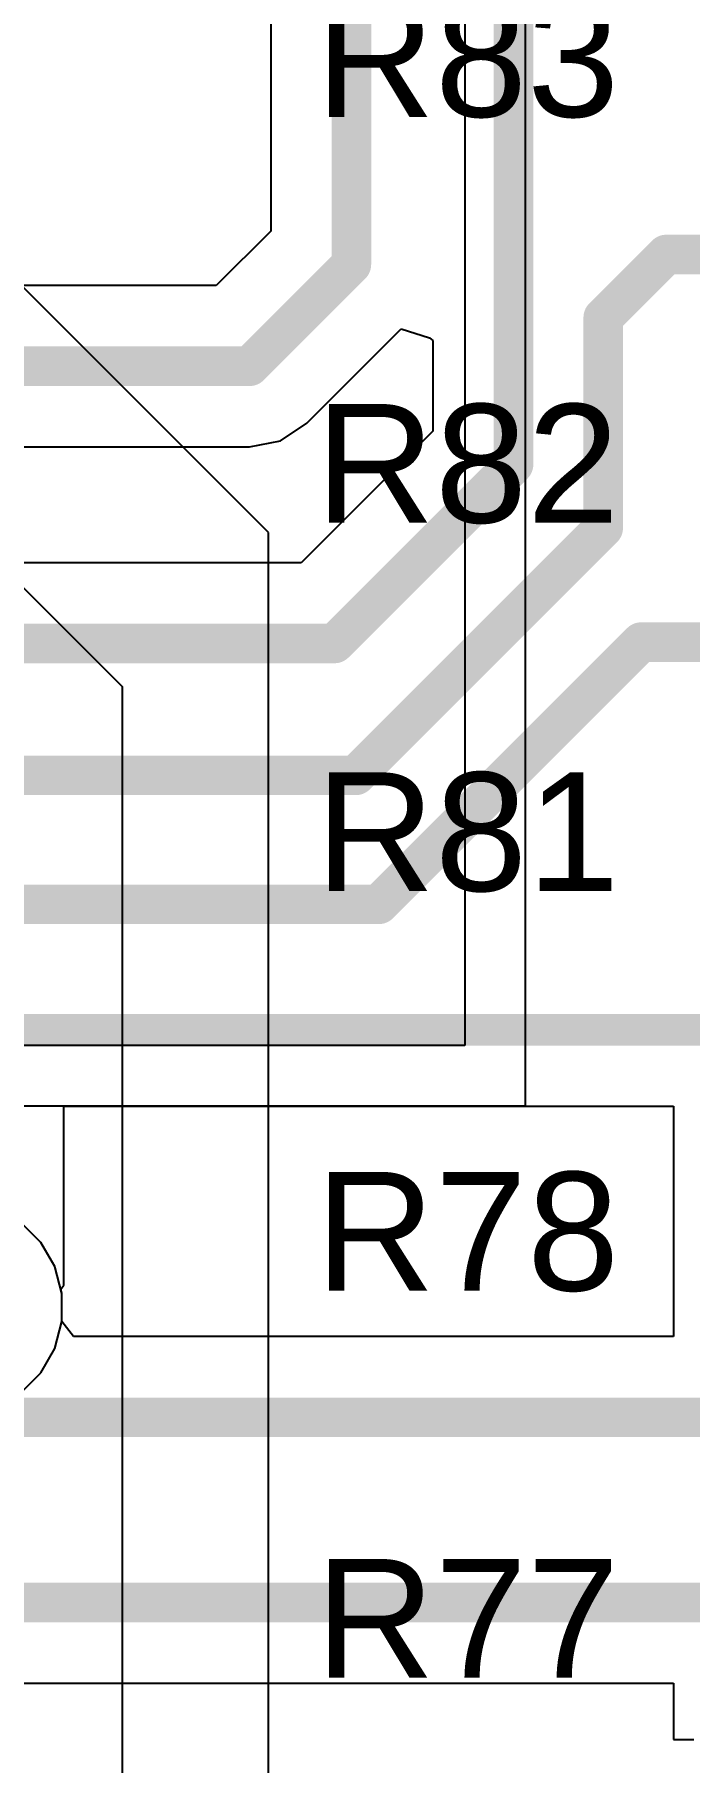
# Model space of a CAD drawing. Header units: inches. Extents: x -36 to 349, y -11 to 240.
# Drawn here: x 161.35 to 165.55, y 53.14 to 64.23 of the extents above; entities that cross this region are included whole.
import ezdxf

# ---------------------------------------------------------------- set-up
doc = ezdxf.new("R2010")
doc.units = ezdxf.units.IN
for name, color, linetype in [('Bottom Layer', 5, 'Continuous'), ('Layer 1', 16, 'Continuous'), ('Layer 2', 76, 'Continuous'), ('Top Layer', 1, 'Continuous'), ('Top Overlay', 2, 'Continuous')]:
    doc.layers.add(name, color=color, linetype=linetype)
doc.styles.add('Arial', font='', dxfattribs={"height": 0.2})
doc.styles.get('Arial').set_extended_font_data('Arial')

msp = doc.modelspace()

# ---------------------------------------------------------------- linework, layer by layer
at = {"layer": 'Bottom Layer'}
for p, q in [((164.49939922, 57.35319999999999), (164.49939922, 119.2022)), ((164.11093416, 75.84349576), (164.11093416, 57.74166506)), ((164.11093416, 57.74166506), (158.22559922, 57.74166506)), ((158.22559922, 57.35319999999999), (164.49939922, 57.35319999999999))]:
    msp.add_line(p, q, dxfattribs=at)
at = {"layer": 'Layer 1'}
for p, q in [((161.3867359, 56.47594495999999), (161.25994418, 56.60273667999999)), ((161.47639028, 56.32065698), (161.3867359, 56.47594495999999)), ((161.52279862, 56.14745437999999), (161.47639028, 56.32065698)), ((161.52279862, 55.96814562), (161.52279862, 56.14745437999999)), ((161.47639028, 55.79494302), (161.52279862, 55.96814562)), ((161.3867359, 55.63965503999999), (161.47639028, 55.79494302)), ((161.25994418, 55.51286331999999), (161.3867359, 55.63965503999999))]:
    msp.add_line(p, q, dxfattribs=at)
at = {"layer": 'Layer 2'}
for p, q in [((161.6983177, 62.18627898), (153.68144778, 70.20314635999999)), ((153.91371554, 68.04048368), (161.90858906, 60.04561016)), ((162.84838906, 61.03620762), (161.6983177, 62.18627898)), ((162.84838906, 47.59961016), (162.84838906, 61.03620762)), ((161.90858906, 60.04561016), (161.90858906, 48.53941016))]:
    msp.add_line(p, q, dxfattribs=at)
at = {"layer": 'Top Layer'}
for p, q in [((162.8638475, 67.19927632), (162.8638475, 62.97103483999999)), ((162.8638475, 62.97103483999999), (162.51376438, 62.62095171999999)), ((162.51376438, 62.62095171999999), (154.68292914, 62.62095171999999)), ((163.0945557, 61.73675231999999), (163.7020475, 62.34424411999999)), ((163.7020475, 62.34424411999999), (163.88360924, 62.28611621999999)), ((163.88360924, 62.28611621999999), (163.9052475, 62.26949699999999)), ((163.9052475, 62.26949699999999), (163.9052475, 61.68669908)), ((162.92651946, 61.62447416), (163.0945557, 61.73675231999999)), ((162.72830802, 61.58504828), (162.92651946, 61.62447416)), ((163.9052475, 61.68669908), (163.05934622, 60.84079779999999)), ((158.3087639, 61.58504828), (162.72830802, 61.58504828)), ((163.05934622, 60.84079779999999), (159.7499853, 60.84079779999999)), ((161.53582882, 56.2026816), (161.53582882, 57.35042124)), ((161.53582882, 57.35042124), (165.4507232, 57.35042124)), ((165.4507232, 57.35042124), (165.4507232, 55.87122684)), ((161.51520402, 56.17580078), (161.53583136, 56.2026816)), ((161.52279862, 56.14745437999999), (161.51520402, 56.17580078)), ((161.53583136, 56.2026816), (161.53582882, 56.2026816)), ((161.52279862, 55.96814816), (161.52279862, 56.14745437999999)), ((161.59716982, 55.87122684), (161.52279862, 55.96814816)), ((165.4507232, 55.87122684), (161.59716982, 55.87122684)), ((157.76481782, 53.64532324), (165.4507232, 53.64532324)), ((165.4507232, 53.64532324), (165.4507232, 53.28317512)), ((165.4507232, 53.28317512), (165.5817237, 53.28317512))]:
    msp.add_line(p, q, dxfattribs=at)
for points in [[(163.38179922, 62.75649119999999, 0.254, 0.254, 0), (163.38179922, 67.19927632, 0.254, 0.254, 0)], [(164.42319922, 61.47215543999999, 0.254, 0.254, 0), (164.42319922, 64.77, 0.254, 0.254, 0)], [(164.99916962, 62.41607024, 0.254, 0.254, 0), (165.4039745, 62.82087512, 0.254, 0.254, 0)], [(165.4039745, 62.82087512, 0.254, 0.254, 0), (166.2127232, 62.82087512, 0.254, 0.254, 0)], [(162.72830802, 62.10299999999999, 0.254, 0.254, 0), (163.38179922, 62.75649119999999, 0.254, 0.254, 0)], [(164.99916962, 61.06459719999999, 0.254, 0.254, 0), (164.99916962, 62.41607024, 0.254, 0.254, 0)], [(154.23779922, 62.10299999999999, 0.254, 0.254, 0), (162.72830802, 62.10299999999999, 0.254, 0.254, 0)], [(163.27388986, 60.32284607999999, 0.254, 0.254, 0), (164.42319922, 61.47215543999999, 0.254, 0.254, 0)], [(163.41034882, 59.47577639999999, 0.254, 0.254, 0), (164.99916962, 61.06459719999999, 0.254, 0.254, 0)], [(159.30485538, 60.32284607999999, 0.254, 0.254, 0), (163.27388986, 60.32284607999999, 0.254, 0.254, 0)], [(164.8426726, 59.93167338, 0.254, 0.254, 0), (165.24267434, 60.33167511999999, 0.254, 0.254, 0)], [(165.24267434, 60.33167511999999, 0.254, 0.254, 0), (166.2127232, 60.33167511999999, 0.254, 0.254, 0)], [(163.55853496, 58.6475332, 0.254, 0.254, 0), (164.8426726, 59.93167083999999, 0.254, 0.254, 0)], [(164.8426726, 59.93167083999999, 0.254, 0.254, 0), (164.8426726, 59.93167338, 0.254, 0.254, 0)], [(159.16758362, 59.47577639999999, 0.254, 0.254, 0), (163.41034882, 59.47577639999999, 0.254, 0.254, 0)], [(158.87448794, 58.6475332, 0.254, 0.254, 0), (163.55853496, 58.6475332, 0.254, 0.254, 0)], [(160.83732882, 57.84247512, 0.2032, 0.2032, 0), (166.2127232, 57.84247512, 0.2032, 0.2032, 0)], [(157.47027434, 55.35327512, 0.254, 0.254, 0), (166.2127232, 55.35327512, 0.254, 0.254, 0)], [(157.55027418, 54.16327496, 0.254, 0.254, 0), (166.2127232, 54.16327496, 0.254, 0.254, 0)]]:
    msp.add_lwpolyline(points, format="xyseb", dxfattribs=at)
for points in [[(165.3404745, 62.82087512, 0.127, 0.127, 1), (165.4674745, 62.82087512, 0.127, 0.127, 1)], [(165.3404745, 62.82087512, 0.127, 0.127, 1), (165.4674745, 62.82087512, 0.127, 0.127, 1)], [(163.31829922, 62.75649119999999, 0.127, 0.127, 1), (163.44529922, 62.75649119999999, 0.127, 0.127, 1)], [(163.31829922, 62.75649119999999, 0.127, 0.127, 1), (163.44529922, 62.75649119999999, 0.127, 0.127, 1)], [(164.93566962, 62.41607024, 0.127, 0.127, 1), (165.06266962, 62.41607024, 0.127, 0.127, 1)], [(164.93566962, 62.41607024, 0.127, 0.127, 1), (165.06266962, 62.41607024, 0.127, 0.127, 1)], [(162.66480802, 62.10299999999999, 0.127, 0.127, 1), (162.79180802, 62.10299999999999, 0.127, 0.127, 1)], [(162.66480802, 62.10299999999999, 0.127, 0.127, 1), (162.79180802, 62.10299999999999, 0.127, 0.127, 1)], [(164.35969922, 61.47215543999999, 0.127, 0.127, 1), (164.48669922, 61.47215543999999, 0.127, 0.127, 1)], [(164.35969922, 61.47215543999999, 0.127, 0.127, 1), (164.48669922, 61.47215543999999, 0.127, 0.127, 1)], [(164.93566962, 61.06459719999999, 0.127, 0.127, 1), (165.06266962, 61.06459719999999, 0.127, 0.127, 1)], [(164.93566962, 61.06459719999999, 0.127, 0.127, 1), (165.06266962, 61.06459719999999, 0.127, 0.127, 1)], [(163.21038986, 60.32284607999999, 0.127, 0.127, 1), (163.33738986, 60.32284607999999, 0.127, 0.127, 1)], [(163.21038986, 60.32284607999999, 0.127, 0.127, 1), (163.33738986, 60.32284607999999, 0.127, 0.127, 1)], [(165.17917434, 60.33167511999999, 0.127, 0.127, 1), (165.30617434, 60.33167511999999, 0.127, 0.127, 1)], [(165.17917434, 60.33167511999999, 0.127, 0.127, 1), (165.30617434, 60.33167511999999, 0.127, 0.127, 1)], [(164.7791726, 59.93167338, 0.127, 0.127, 1), (164.9061726, 59.93167338, 0.127, 0.127, 1)], [(164.7791726, 59.93167338, 0.127, 0.127, 1), (164.9061726, 59.93167338, 0.127, 0.127, 1)], [(164.7791726, 59.93167083999999, 0.127, 0.127, 1), (164.9061726, 59.93167083999999, 0.127, 0.127, 1)], [(164.7791726, 59.93167083999999, 0.127, 0.127, 1), (164.9061726, 59.93167083999999, 0.127, 0.127, 1)], [(163.34684882, 59.47577639999999, 0.127, 0.127, 1), (163.47384882, 59.47577639999999, 0.127, 0.127, 1)], [(163.34684882, 59.47577639999999, 0.127, 0.127, 1), (163.47384882, 59.47577639999999, 0.127, 0.127, 1)], [(163.49503496, 58.6475332, 0.127, 0.127, 1), (163.62203496, 58.6475332, 0.127, 0.127, 1)], [(163.49503496, 58.6475332, 0.127, 0.127, 1), (163.62203496, 58.6475332, 0.127, 0.127, 1)]]:
    msp.add_lwpolyline(points, format="xyseb", close=True, dxfattribs=at)

# ---------------------------------------------------------------- texts
at = {"layer": 'Top Overlay', "style": 'Arial'}
for s, p in [('R83', (163.14958734, 63.70462494)), ('R82', (163.14958734, 61.0984427)), ('R81', (163.14958734, 58.73285942)), ('R78', (163.14958734, 56.16676853999999)), ('R77', (163.14958734, 53.68091118))]:
    msp.add_text(s, height=0.7619999999999999, dxfattribs=at).set_placement(p)

doc.saveas('drawing.dxf')
